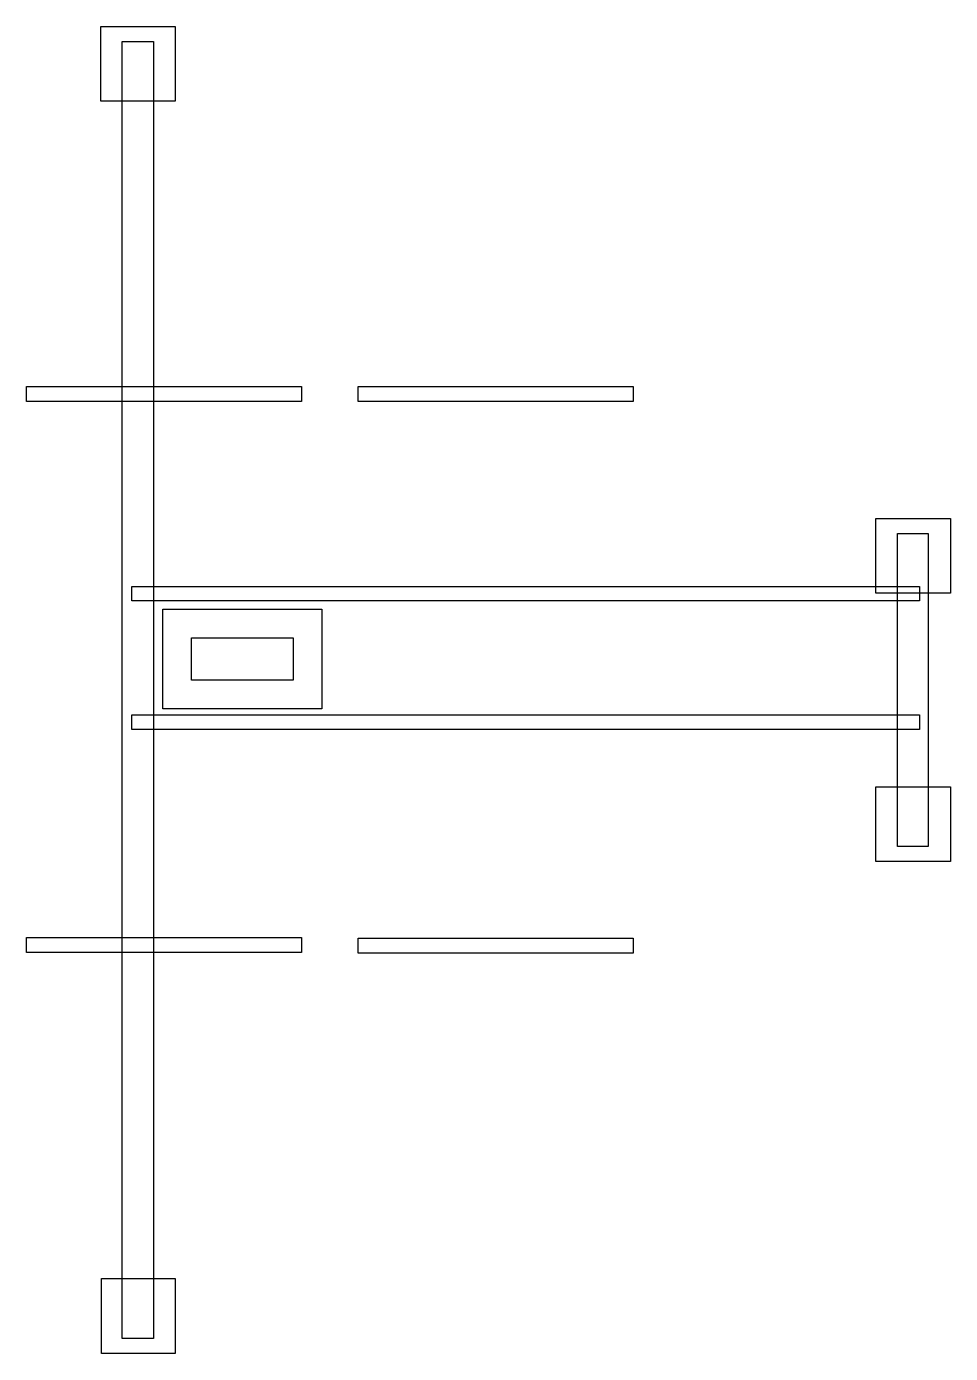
# Model space of a CAD drawing. Extents: x -1448 to 4750, y -4658 to 4242.
import ezdxf

# ---------------------------------------------------------------- set-up
doc = ezdxf.new("R2010")
doc.units = 0
doc.layers.get('0').update_dxf_attribs({"linetype": 'CONTINUOUS'})

msp = doc.modelspace()

# ---------------------------------------------------------------- linework, layer by layer
at = {"color": 7, "linetype": 'CONTINUOUS'}
for p, q in [((-950.362615, 4242.088986), (-450.362615, 4242.088986)), ((-950.362615, 3742.088986), (-950.362615, 4242.088986)), ((-450.362615, 4242.088986), (-450.362615, 3742.088986)), ((-805.362615, 4142.08899), (-595.362615, 4142.08899)), ((-805.362615, -4557.91101), (-805.362615, 4142.08899)), ((-595.362615, 4142.08899), (-595.362615, -4557.91101)), ((-450.362615, 3742.088986), (-950.362615, 3742.088986)), ((-1447.586456, 1827.534247), (397.413544, 1827.534247)), ((-1447.586456, 1727.534246), (-1447.586456, 1827.534247)), ((397.413544, 1827.534247), (397.413544, 1727.534246)), ((776.582797, 1827.787894), (2621.582797, 1827.787894)), ((776.582797, 1727.787893), (776.582797, 1827.787894)), ((2621.582797, 1827.787894), (2621.582797, 1727.787893)), ((397.413544, 1727.534246), (-1447.586456, 1727.534246)), ((2621.582797, 1727.787893), (776.582797, 1727.787893)), ((4249.637385, 942.088987), (4749.637385, 942.088987)), ((4249.637385, 442.088987), (4249.637385, 942.088987)), ((4749.637385, 942.088987), (4749.637385, 442.088987)), ((4394.637385, 842.08899), (4599.637385, 842.08899)), ((4394.637385, -1257.911013), (4394.637385, 842.08899)), ((4599.637385, 842.08899), (4599.637385, -1257.911013)), ((-740.362615, 390.087643), (-740.362615, 487.087642)), ((-740.362615, 487.087642), (4541.637385, 487.087642)), ((4541.637385, 487.087642), (4541.637385, 390.087643)), ((4541.637385, 390.087643), (-740.362615, 390.087643)), ((4749.637385, 442.088987), (4249.637385, 442.088987)), ((-532.417615, 334.322011), (532.417615, 334.322011)), ((-532.417615, -334.322012), (-532.417615, 334.322011)), ((532.417615, 334.322011), (532.417615, -334.322012)), ((-340.104795, 142.00919), (340.104795, 142.00919)), ((-340.104795, -142.009191), (-340.104795, 142.00919)), ((340.104795, 142.00919), (340.104795, -142.009191)), ((340.104795, -142.009191), (-340.104795, -142.009191)), ((532.417615, -334.322012), (-532.417615, -334.322012)), ((-740.362615, -472.190256), (-740.362615, -375.190257)), ((-740.362615, -375.190257), (4541.637385, -375.190257)), ((4541.637385, -375.190257), (4541.637385, -472.190256)), ((4541.637385, -472.190256), (-740.362615, -472.190256)), ((4249.637385, -857.911013), (4749.637385, -857.911013)), ((4249.637385, -1357.911013), (4249.637385, -857.911013)), ((4749.637385, -857.911013), (4749.637385, -1357.911013)), ((4599.637385, -1257.911013), (4394.637385, -1257.911013)), ((4749.637385, -1357.911013), (4249.637385, -1357.911013)), ((-1447.586457, -1867.766738), (397.413543, -1867.766738)), ((-1447.586457, -1967.766739), (-1447.586457, -1867.766738)), ((397.413543, -1867.766738), (397.413543, -1967.766739)), ((776.582797, -1872.839119), (2621.582797, -1872.839119)), ((776.582797, -1972.83912), (776.582797, -1872.839119)), ((2621.582797, -1872.839119), (2621.582797, -1972.83912)), ((397.413543, -1967.766739), (-1447.586457, -1967.766739)), ((2621.582797, -1972.83912), (776.582797, -1972.83912)), ((-943.707685, -4155.214616), (-450.362615, -4155.214616)), ((-943.707685, -4657.911014), (-943.707685, -4155.214616)), ((-450.362615, -4155.214616), (-450.362615, -4657.911014)), ((-595.362615, -4557.91101), (-805.362615, -4557.91101)), ((-450.362615, -4657.911014), (-943.707685, -4657.911014))]:
    msp.add_line(p, q, dxfattribs=at)

doc.saveas('drawing.dxf')
